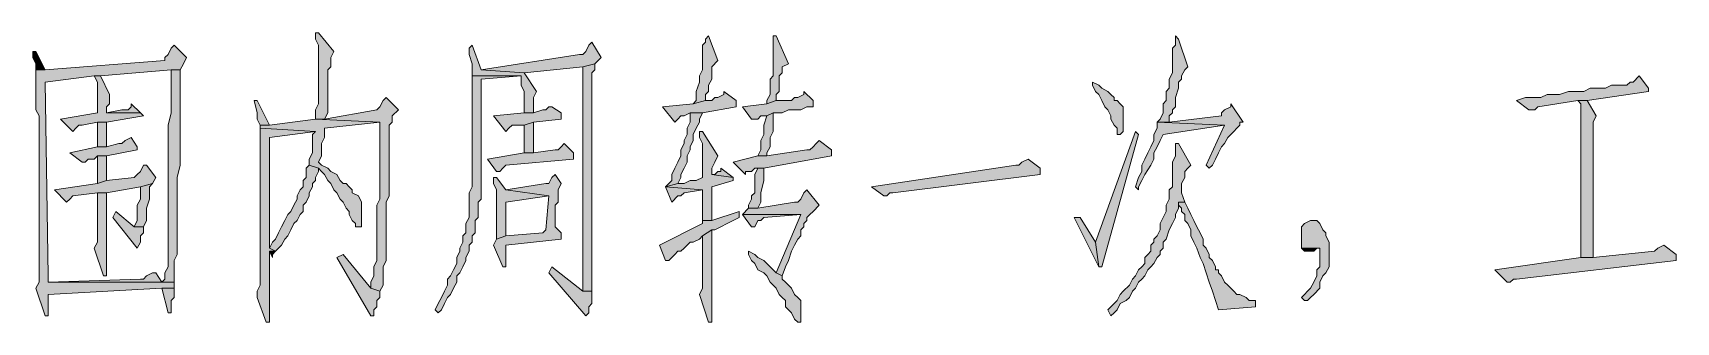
# Model space of a CAD drawing. Header units: millimetres. Extents: x 24 to 410, y 10 to 282.
# Drawn here: x 357.76 to 380.41, y 38.69 to 42.67 of the extents above; entities that cross this region are included whole.
import ezdxf

# ---------------------------------------------------------------- set-up
doc = ezdxf.new("R2010")
doc.units = ezdxf.units.MM

msp = doc.modelspace()

# ---------------------------------------------------------------- hatches: boundary and pattern name
h = msp.add_hatch(color=7)
h.dxf.hatch_style = 2
h.paths.add_polyline_path([(361.696, 42.672), (361.653667, 42.672), (361.653667, 42.587333), (361.696, 42.502667), (361.696, 41.698333), (361.653667, 41.613667), (361.653667, 41.486667), (361.780667, 41.486667), (361.823, 41.571333), (361.823, 42.079333), (361.823, 42.164), (361.865333, 42.206333), (361.865333, 42.333333), (361.907667, 42.418)])
h = msp.add_hatch(color=7)
h.dxf.hatch_style = 2
h.paths.add_polyline_path([(367.072333, 42.629667), (367.03, 42.587333), (367.03, 42.545), (366.987667, 42.502667), (366.987667, 42.164), (366.945333, 42.079333), (366.945333, 41.994667), (366.903, 41.867667), (366.903, 41.740667), (366.860667, 41.698333), (367.03, 41.740667), (367.03, 41.825333), (367.072333, 41.867667), (367.072333, 41.952333), (367.114667, 42.037), (367.114667, 42.206333), (367.199333, 42.291)])
h = msp.add_hatch(color=7)
h.dxf.hatch_style = 2
h.paths.add_polyline_path([(368.003667, 42.629667), (367.961333, 42.629667), (367.961333, 42.587333), (367.961333, 42.079333), (367.919, 42.037), (367.919, 41.825333), (367.876667, 41.740667), (367.876667, 41.698333), (368.003667, 41.740667), (368.003667, 41.825333), (368.046, 41.867667), (368.046, 42.037), (368.046, 42.079333), (368.088333, 42.121667), (368.088333, 42.206333), (368.173, 42.248667)])
h = msp.add_hatch(color=7)
h.dxf.hatch_style = 2
h.paths.add_polyline_path([(373.507, 42.629667), (373.507, 42.502667), (373.464667, 42.460333), (373.464667, 42.121667), (373.422333, 42.037), (373.422333, 41.91), (373.38, 41.867667), (373.38, 41.740667), (373.337667, 41.698333), (373.337667, 41.571333), (373.295333, 41.486667), (373.253, 41.444333), (373.422333, 41.444333), (373.422333, 41.529), (373.464667, 41.571333), (373.464667, 41.613667), (373.507, 41.656), (373.507, 41.698333), (373.507, 41.740667), (373.507, 41.783), (373.549333, 41.91), (373.549333, 41.994667), (373.591667, 42.037), (373.591667, 42.079333), (373.634, 42.164), (373.676333, 42.206333), (373.549333, 42.587333)])
h = msp.add_hatch(color=7)
h.dxf.hatch_style = 2
h.paths.add_polyline_path([(357.801333, 42.418), (357.759, 42.418), (357.759, 42.333333), (357.801333, 42.248667), (357.801333, 42.164), (357.928333, 42.164)])
h = msp.add_hatch(color=7)
h.dxf.hatch_style = 2
h.paths.add_polyline_path([(359.706333, 42.502667), (359.664, 42.460333), (359.621667, 42.375667), (359.579333, 42.333333), (359.579333, 42.291), (357.928333, 42.164), (357.801333, 42.164), (357.801333, 42.079333), (357.801333, 41.613667), (357.843667, 41.529), (357.843667, 40.724667), (357.843667, 40.597667), (357.843667, 39.243), (357.801333, 39.158333), (357.928333, 38.777333), (357.970667, 38.777333), (357.970667, 39.073667), (359.537, 39.158333), (359.706333, 39.158333), (359.706333, 39.243), (357.970667, 39.243), (357.970667, 39.327667), (357.928333, 41.994667), (358.605667, 42.079333), (358.690333, 42.079333), (359.664, 42.164), (359.791, 42.164), (359.833333, 42.248667), (359.875667, 42.333333)])
h = msp.add_hatch(color=7)
h.dxf.hatch_style = 2
h.paths.add_polyline_path([(363.812667, 42.502667), (363.770333, 42.460333), (363.770333, 42.375667), (363.812667, 42.248667), (363.812667, 42.079333), (364.49, 42.079333), (364.49, 41.952333), (364.532333, 41.867667), (364.532333, 41.571333), (364.659333, 41.571333), (364.659333, 41.783), (364.701667, 41.867667), (364.532333, 42.121667), (363.939667, 42.164)])
h = msp.add_hatch(color=7)
h.dxf.hatch_style = 2
h.paths.add_polyline_path([(365.463667, 42.545), (365.421333, 42.502667), (365.379, 42.418), (365.336667, 42.375667), (365.294333, 42.375667), (363.939667, 42.164), (364.532333, 42.121667), (365.336667, 42.206333), (365.506, 42.248667), (365.590667, 42.333333)])
h = msp.add_hatch(color=7)
h.dxf.hatch_style = 2
h.paths.add_polyline_path([(359.791, 42.164), (359.664, 42.164), (359.664, 41.994667), (359.664, 41.571333), (359.621667, 41.402), (359.621667, 39.751), (359.621667, 39.708667), (359.621667, 39.454667), (359.579333, 39.37), (359.579333, 39.285333), (359.537, 39.243), (357.970667, 39.243), (359.706333, 39.243), (359.706333, 39.539333), (359.748667, 39.624), (359.748667, 40.682333), (359.791, 40.851667)])
h = msp.add_hatch(color=7)
h.dxf.hatch_style = 2
h.paths.add_polyline_path([(365.506, 42.248667), (365.336667, 42.206333), (365.336667, 39.116), (365.463667, 39.116), (365.463667, 41.317333), (365.463667, 41.402), (365.463667, 42.121667), (365.506, 42.164)])
h = msp.add_hatch(color=7)
h.dxf.hatch_style = 2
h.paths.add_polyline_path([(358.690333, 42.079333), (358.605667, 42.079333), (358.648, 41.994667), (358.648, 41.571333), (358.14, 41.486667), (358.309333, 41.317333), (358.351667, 41.359667), (358.394, 41.402), (358.436333, 41.402), (358.648, 41.444333), (358.775, 41.444333), (359.283, 41.529), (359.240667, 41.571333), (358.775, 41.571333), (358.775, 41.613667), (358.775, 41.656), (358.817333, 41.698333), (358.817333, 41.825333)])
h = msp.add_hatch(color=7)
h.dxf.hatch_style = 2
h.paths.add_polyline_path([(363.812667, 42.079333), (363.812667, 40.555333), (363.770333, 40.470667), (363.770333, 40.216667), (363.770333, 40.174333), (363.770333, 40.132), (363.728, 40.047333), (363.728, 39.920333), (363.685667, 39.878), (363.685667, 39.793333), (363.643333, 39.708667), (363.643333, 39.666333), (363.601, 39.581667), (363.601, 39.497), (363.558667, 39.412333), (363.516333, 39.327667), (363.474, 39.285333), (363.474, 39.200667), (363.431667, 39.116), (363.389333, 39.031333), (363.347, 38.946667), (363.304667, 38.862), (363.347, 38.819667), (363.389333, 38.862), (363.431667, 38.946667), (363.474, 39.031333), (363.516333, 39.073667), (363.558667, 39.158333), (363.601, 39.243), (363.601, 39.327667), (363.643333, 39.37), (363.685667, 39.454667), (363.728, 39.539333), (363.728, 39.581667), (363.770333, 39.666333), (363.770333, 39.751), (363.812667, 39.793333), (363.812667, 39.878), (363.855, 39.920333), (363.855, 40.089667), (363.897333, 40.132), (363.897333, 40.343667), (363.939667, 40.386), (363.939667, 42.037), (364.49, 42.079333)])
h = msp.add_hatch(color=7)
h.dxf.hatch_style = 2
h.paths.add_polyline_path([(372.364, 41.994667), (372.364, 41.952333), (372.406333, 41.867667), (372.448667, 41.825333), (372.491, 41.740667), (372.533333, 41.656), (372.575667, 41.613667), (372.618, 41.529), (372.618, 41.486667), (372.660333, 41.402), (372.702667, 41.359667), (372.702667, 41.275), (372.745, 41.275), (372.787333, 41.317333), (372.787333, 41.656), (372.745, 41.698333), (372.702667, 41.740667), (372.660333, 41.740667), (372.660333, 41.783), (372.618, 41.825333), (372.575667, 41.867667), (372.491, 41.91), (372.448667, 41.952333)])
h = msp.add_hatch(color=7)
h.dxf.hatch_style = 2
h.paths.add_polyline_path([(379.899333, 42.079333), (379.814667, 41.994667), (379.772333, 41.994667), (379.73, 41.952333), (379.518333, 41.952333), (379.433667, 41.91), (379.222, 41.91), (379.137333, 41.867667), (378.925667, 41.867667), (378.798667, 41.825333), (378.714, 41.825333), (378.629333, 41.825333), (378.544667, 41.783), (378.333, 41.783), (378.206, 41.740667), (378.375333, 41.613667), (378.46, 41.613667), (378.502333, 41.656), (379.052667, 41.740667), (379.179667, 41.740667), (380.026333, 41.867667), (380.026333, 41.91)])
h = msp.add_hatch(color=7)
h.dxf.hatch_style = 2
h.paths.add_polyline_path([(359.113667, 41.698333), (359.113667, 41.656), (359.071333, 41.613667), (358.986667, 41.613667), (358.775, 41.571333), (359.240667, 41.571333)])
h = msp.add_hatch(color=7)
h.dxf.hatch_style = 2
h.paths.add_polyline_path([(360.849333, 41.740667), (360.807, 41.740667), (360.849333, 41.571333), (360.849333, 41.486667), (360.891667, 41.402), (361.018667, 41.402)])
h = msp.add_hatch(color=7)
h.dxf.hatch_style = 2
h.paths.add_polyline_path([(362.627333, 41.783), (362.585, 41.740667), (362.542667, 41.656), (362.500333, 41.613667), (361.780667, 41.486667), (361.653667, 41.486667), (362.542667, 41.444333), (362.542667, 40.386), (362.500333, 40.301333), (362.500333, 40.005), (362.500333, 39.962667), (362.500333, 39.539333), (362.458, 39.454667), (362.458, 39.327667), (362.415667, 39.243), (362.415667, 39.158333), (362.542667, 39.116), (362.585, 39.200667), (362.585, 39.454667), (362.627333, 39.539333), (362.627333, 40.343667), (362.669667, 40.428333), (362.669667, 41.402), (362.712, 41.444333), (362.712, 41.529), (362.796667, 41.613667)])
h = msp.add_hatch(color=7)
h.dxf.hatch_style = 2
h.paths.add_polyline_path([(367.284, 41.867667), (367.284, 41.825333), (367.199333, 41.783), (367.157, 41.783), (367.114667, 41.740667), (367.03, 41.740667), (366.860667, 41.698333), (366.437333, 41.656), (366.606667, 41.444333), (366.649, 41.486667), (366.691333, 41.529), (366.733667, 41.529), (366.818333, 41.571333), (366.987667, 41.571333), (367.453333, 41.656), (367.453333, 41.740667)])
h = msp.add_hatch(color=7)
h.dxf.hatch_style = 2
h.paths.add_polyline_path([(368.384667, 41.867667), (368.384667, 41.825333), (368.3, 41.783), (368.257667, 41.783), (368.215333, 41.740667), (368.003667, 41.740667), (367.876667, 41.698333), (367.538, 41.656), (367.665, 41.486667), (367.749667, 41.486667), (367.792, 41.529), (367.876667, 41.529), (367.961333, 41.571333), (368.088333, 41.571333), (368.173, 41.613667), (368.342333, 41.613667), (368.427, 41.656), (368.511667, 41.656), (368.511667, 41.740667)])
h = msp.add_hatch(color=7)
h.dxf.hatch_style = 2
h.paths.add_polyline_path([(374.269, 41.698333), (374.269, 41.656), (374.184333, 41.613667), (374.142, 41.571333), (374.142, 41.529), (373.422333, 41.444333), (373.253, 41.444333), (374.184333, 41.402), (373.930333, 40.851667), (373.972667, 40.809333), (374.015, 40.851667), (374.057333, 40.936333), (374.099667, 41.021), (374.142, 41.105667), (374.184333, 41.148), (374.226667, 41.232667), (374.269, 41.275), (374.311333, 41.317333), (374.353667, 41.359667), (374.396, 41.402), (374.396, 41.444333), (374.438333, 41.444333)])
h = msp.add_hatch(color=7)
h.dxf.hatch_style = 2
h.paths.add_polyline_path([(379.179667, 41.740667), (379.052667, 41.740667), (379.095, 41.698333), (379.095, 39.581667), (379.264333, 39.581667), (379.264333, 41.275), (379.264333, 41.317333), (379.264333, 41.444333), (379.306667, 41.529)])
h = msp.add_hatch(color=7)
h.dxf.hatch_style = 2
h.paths.add_polyline_path([(361.653667, 41.486667), (361.018667, 41.402), (360.891667, 41.402), (360.891667, 41.359667), (361.653667, 41.317333), (361.611333, 41.275), (361.611333, 41.021), (361.569, 40.936333), (361.569, 40.851667), (361.696, 40.809333), (361.738333, 40.767), (361.780667, 40.724667), (361.823, 40.64), (361.865333, 40.597667), (361.907667, 40.513), (361.95, 40.470667), (361.992333, 40.386), (362.034667, 40.343667), (362.077, 40.259), (362.119333, 40.216667), (362.119333, 40.174333), (362.161667, 40.089667), (362.204, 40.047333), (362.204, 40.005), (362.288667, 40.005), (362.288667, 40.089667), (362.288667, 40.343667), (362.246333, 40.428333), (362.161667, 40.470667), (362.161667, 40.513), (362.119333, 40.555333), (362.077, 40.597667), (362.034667, 40.597667), (361.992333, 40.64), (361.95, 40.724667), (361.865333, 40.767), (361.823, 40.809333), (361.738333, 40.851667), (361.696, 40.894), (361.738333, 40.978667), (361.738333, 41.148), (361.780667, 41.232667), (361.780667, 41.359667), (362.542667, 41.444333)])
h = msp.add_hatch(color=7)
h.dxf.hatch_style = 2
h.paths.add_polyline_path([(364.913333, 41.656), (364.871, 41.656), (364.828667, 41.613667), (364.786333, 41.613667), (364.659333, 41.571333), (364.532333, 41.571333), (364.109, 41.529), (364.278333, 41.317333), (364.320667, 41.359667), (364.363, 41.402), (364.532333, 41.402), (364.659333, 41.444333), (365.040333, 41.486667), (365.040333, 41.571333)])
h = msp.add_hatch(color=7)
h.dxf.hatch_style = 2
h.paths.add_polyline_path([(366.987667, 41.571333), (366.818333, 41.571333), (366.818333, 41.529), (366.818333, 41.444333), (366.776, 41.359667), (366.776, 41.275), (366.733667, 41.190333), (366.733667, 41.148), (366.691333, 41.063333), (366.691333, 40.978667), (366.649, 40.894), (366.606667, 40.809333), (366.564333, 40.724667), (366.564333, 40.64), (366.522, 40.597667), (366.479667, 40.555333), (366.649, 40.597667), (366.691333, 40.682333), (366.691333, 40.724667), (366.733667, 40.809333), (366.776, 40.894), (366.776, 40.978667), (366.818333, 41.063333), (366.818333, 41.105667), (366.860667, 41.190333), (366.860667, 41.275), (366.903, 41.359667), (366.945333, 41.444333), (366.945333, 41.486667)])
h = msp.add_hatch(color=7)
h.dxf.hatch_style = 2
h.paths.add_polyline_path([(367.961333, 41.571333), (367.876667, 41.529), (367.834333, 41.402), (367.834333, 41.275), (367.792, 41.190333), (367.792, 41.063333), (367.749667, 40.978667), (367.876667, 40.978667), (367.876667, 41.021), (367.919, 41.105667), (367.919, 41.232667), (367.961333, 41.317333)])
h = msp.add_hatch(color=7)
h.dxf.hatch_style = 2
h.paths.add_polyline_path([(359.113667, 41.232667), (359.029, 41.190333), (358.986667, 41.148), (358.944333, 41.148), (358.775, 41.105667), (358.648, 41.105667), (358.267, 41.021), (358.436333, 40.894), (358.478667, 40.894), (358.521, 40.936333), (358.605667, 40.936333), (358.648, 40.978667), (358.775, 40.978667), (359.198333, 41.063333), (359.198333, 41.105667)])
h = msp.add_hatch(color=7)
h.dxf.hatch_style = 2
h.paths.add_polyline_path([(358.775, 41.444333), (358.648, 41.444333), (358.648, 41.402), (358.648, 41.105667), (358.775, 41.105667)])
h = msp.add_hatch(color=7)
h.dxf.hatch_style = 2
h.paths.add_polyline_path([(360.891667, 41.359667), (360.891667, 39.327667), (360.891667, 39.285333), (360.891667, 39.200667), (360.849333, 39.116), (360.849333, 39.031333), (360.976333, 38.692667), (361.018667, 38.692667), (361.018667, 38.735), (361.018667, 39.666333), (361.103333, 39.666333), (361.018667, 39.708667), (361.018667, 41.232667), (361.653667, 41.317333)])
h = msp.add_hatch(color=7)
h.dxf.hatch_style = 2
h.paths.add_polyline_path([(364.659333, 41.444333), (364.532333, 41.402), (364.532333, 41.021), (364.659333, 41.021)])
h = msp.add_hatch(color=7)
h.dxf.hatch_style = 2
h.paths.add_polyline_path([(366.987667, 41.317333), (366.945333, 41.317333), (366.945333, 41.232667), (366.987667, 41.148), (366.987667, 40.682333), (366.903, 40.64), (366.818333, 40.64), (366.733667, 40.597667), (366.649, 40.597667), (366.479667, 40.555333), (366.987667, 40.513), (366.987667, 40.089667), (367.114667, 40.089667), (367.114667, 40.555333), (367.411, 40.64), (367.411, 40.682333), (367.114667, 40.724667), (367.114667, 40.809333), (367.157, 40.894), (367.199333, 40.978667)])
h = msp.add_hatch(color=7)
h.dxf.hatch_style = 2
h.paths.add_polyline_path([(372.956667, 41.317333), (372.406333, 39.793333), (372.448667, 39.454667), (372.491, 39.454667), (372.999, 41.275)])
h = msp.add_hatch(color=7)
h.dxf.hatch_style = 2
h.paths.add_polyline_path([(373.253, 41.444333), (373.253, 41.359667), (373.210667, 41.275), (373.210667, 41.190333), (373.168333, 41.105667), (373.126, 41.021), (373.083667, 40.936333), (373.041333, 40.851667), (373.041333, 40.767), (372.999, 40.682333), (372.956667, 40.555333), (372.999, 40.513), (372.999, 40.555333), (373.041333, 40.64), (373.083667, 40.724667), (373.168333, 40.851667), (373.210667, 40.936333), (373.210667, 41.021), (373.253, 41.105667), (373.295333, 41.190333), (373.337667, 41.275), (374.184333, 41.402)])
h = msp.add_hatch(color=7)
h.dxf.hatch_style = 2
h.paths.add_polyline_path([(365.082667, 41.148), (365.040333, 41.105667), (364.998, 41.063333), (364.955667, 41.063333), (364.659333, 41.021), (364.532333, 41.021), (364.024333, 40.936333), (364.151333, 40.767), (364.193667, 40.767), (364.236, 40.809333), (364.278333, 40.851667), (365.209667, 40.936333), (365.209667, 41.021)])
h = msp.add_hatch(color=7)
h.dxf.hatch_style = 2
h.paths.add_polyline_path([(368.596333, 41.190333), (368.554, 41.148), (368.511667, 41.105667), (368.469333, 41.063333), (368.427, 41.063333), (367.876667, 40.978667), (367.749667, 40.978667), (367.411, 40.894), (367.580333, 40.724667), (367.580333, 40.767), (367.665, 40.767), (367.707333, 40.809333), (367.834333, 40.809333), (368.765667, 40.978667), (368.765667, 41.063333)])
h = msp.add_hatch(color=7)
h.dxf.hatch_style = 2
h.paths.add_polyline_path([(373.507, 41.148), (373.507, 40.978667), (373.464667, 40.894), (373.464667, 40.555333), (373.422333, 40.513), (373.422333, 40.386), (373.38, 40.301333), (373.38, 40.216667), (373.337667, 40.132), (373.295333, 40.047333), (373.295333, 39.962667), (373.253, 39.878), (373.210667, 39.835667), (373.210667, 39.793333), (373.168333, 39.751), (373.168333, 39.666333), (373.126, 39.624), (373.083667, 39.581667), (373.083667, 39.497), (373.041333, 39.454667), (372.999, 39.412333), (372.956667, 39.327667), (372.914333, 39.285333), (372.872, 39.200667), (372.787333, 39.116), (372.745, 39.073667), (372.702667, 38.989), (372.660333, 38.946667), (372.575667, 38.862), (372.618, 38.777333), (372.660333, 38.819667), (372.702667, 38.862), (372.745, 38.946667), (372.829667, 38.989), (372.872, 39.031333), (372.914333, 39.116), (372.956667, 39.158333), (372.999, 39.243), (373.041333, 39.285333), (373.083667, 39.327667), (373.126, 39.412333), (373.168333, 39.454667), (373.210667, 39.497), (373.253, 39.581667), (373.295333, 39.624), (373.295333, 39.666333), (373.337667, 39.708667), (373.337667, 39.793333), (373.38, 39.835667), (373.422333, 39.962667), (373.464667, 40.047333), (373.507, 40.132), (373.507, 40.174333), (373.549333, 40.259), (373.549333, 40.343667), (373.634, 40.343667), (373.591667, 40.470667), (373.591667, 40.597667), (373.634, 40.682333), (373.634, 40.767), (373.676333, 40.809333), (373.718667, 40.851667), (373.549333, 41.148)])
h = msp.add_hatch(color=7)
h.dxf.hatch_style = 2
h.paths.add_polyline_path([(359.325333, 40.851667), (359.283, 40.851667), (359.240667, 40.767), (359.198333, 40.724667), (359.156, 40.682333), (358.775, 40.64), (358.648, 40.597667), (358.055333, 40.513), (358.224667, 40.343667), (358.267, 40.386), (358.309333, 40.428333), (358.648, 40.470667), (358.775, 40.470667), (359.240667, 40.555333), (359.41, 40.597667), (359.452333, 40.682333)])
h = msp.add_hatch(color=7)
h.dxf.hatch_style = 2
h.paths.add_polyline_path([(358.775, 40.978667), (358.648, 40.978667), (358.648, 40.894), (358.648, 40.597667), (358.775, 40.64)])
h = msp.add_hatch(color=7)
h.dxf.hatch_style = 2
h.paths.add_polyline_path([(361.569, 40.851667), (361.526667, 40.809333), (361.526667, 40.682333), (361.484333, 40.64), (361.484333, 40.555333), (361.442, 40.513), (361.399667, 40.428333), (361.399667, 40.386), (361.357333, 40.301333), (361.315, 40.216667), (361.272667, 40.174333), (361.230333, 40.089667), (361.188, 40.005), (361.145667, 39.920333), (361.103333, 39.835667), (361.061, 39.793333), (361.018667, 39.708667), (361.103333, 39.666333), (361.188, 39.751), (361.230333, 39.835667), (361.272667, 39.878), (361.315, 39.962667), (361.357333, 40.047333), (361.399667, 40.089667), (361.442, 40.174333), (361.484333, 40.216667), (361.484333, 40.301333), (361.526667, 40.343667), (361.569, 40.428333), (361.569, 40.470667), (361.611333, 40.555333), (361.611333, 40.597667), (361.653667, 40.64), (361.653667, 40.682333), (361.696, 40.767), (361.696, 40.809333)])
h = msp.add_hatch(color=7)
h.dxf.hatch_style = 2
h.paths.add_polyline_path([(367.241667, 40.809333), (367.241667, 40.767), (367.199333, 40.767), (367.157, 40.724667), (367.114667, 40.724667), (367.411, 40.682333)])
h = msp.add_hatch(color=7)
h.dxf.hatch_style = 2
h.paths.add_polyline_path([(367.834333, 40.809333), (367.749667, 40.809333), (367.707333, 40.724667), (367.707333, 40.470667), (367.665, 40.428333), (367.665, 40.386), (367.622667, 40.301333), (367.622667, 40.259), (367.749667, 40.259), (367.792, 40.343667), (367.792, 40.470667), (367.834333, 40.64)])
h = msp.add_hatch(color=7)
h.dxf.hatch_style = 2
h.paths.add_polyline_path([(371.475, 40.936333), (371.390333, 40.894), (371.348, 40.851667), (371.305667, 40.851667), (369.316, 40.555333), (369.485333, 40.428333), (369.527667, 40.428333), (369.57, 40.470667), (369.612333, 40.470667), (371.644333, 40.724667), (371.644333, 40.809333)])
h = msp.add_hatch(color=7)
h.dxf.hatch_style = 2
h.paths.add_polyline_path([(359.41, 40.597667), (359.240667, 40.555333), (359.240667, 40.386), (359.198333, 40.301333), (359.198333, 40.089667), (359.156, 40.005), (359.283, 40.005), (359.325333, 40.089667), (359.325333, 40.259), (359.367667, 40.386), (359.367667, 40.555333)])
h = msp.add_hatch(color=7)
h.dxf.hatch_style = 2
h.paths.add_polyline_path([(364.955667, 40.724667), (364.913333, 40.682333), (364.871, 40.597667), (364.828667, 40.597667), (364.278333, 40.513), (364.871, 40.428333), (364.828667, 39.962667), (364.786333, 39.920333), (364.278333, 39.878), (364.151333, 39.835667), (364.109, 39.751), (364.236, 39.454667), (364.278333, 39.454667), (364.278333, 39.497), (364.278333, 39.751), (365.040333, 39.835667), (365.040333, 39.920333), (364.955667, 40.005), (364.955667, 40.301333), (364.998, 40.343667), (364.998, 40.513), (365.040333, 40.597667)])
h = msp.add_hatch(color=7)
h.dxf.hatch_style = 2
h.paths.add_polyline_path([(364.151333, 40.682333), (364.109, 40.682333), (364.109, 40.597667), (364.151333, 40.513), (364.151333, 39.835667), (364.278333, 39.878), (364.278333, 40.343667), (364.871, 40.428333), (364.278333, 40.513)])
h = msp.add_hatch(color=7)
h.dxf.hatch_style = 2
h.paths.add_polyline_path([(366.479667, 40.555333), (366.564333, 40.343667), (366.649, 40.428333), (366.691333, 40.428333), (366.733667, 40.470667), (366.987667, 40.513)])
h = msp.add_hatch(color=7)
h.dxf.hatch_style = 2
h.paths.add_polyline_path([(358.775, 40.470667), (358.648, 40.470667), (358.648, 40.428333), (358.648, 39.793333), (358.605667, 39.708667), (358.732667, 39.327667), (358.775, 39.327667), (358.775, 39.793333)])
h = msp.add_hatch(color=7)
h.dxf.hatch_style = 2
h.paths.add_polyline_path([(368.427, 40.513), (368.384667, 40.470667), (368.342333, 40.386), (368.3, 40.343667), (368.257667, 40.343667), (367.749667, 40.259), (367.622667, 40.259), (367.538, 40.174333), (368.342333, 40.174333), (368.003667, 39.37), (368.088333, 39.327667), (368.130667, 39.454667), (368.173, 39.539333), (368.215333, 39.666333), (368.257667, 39.751), (368.3, 39.835667), (368.342333, 39.878), (368.342333, 39.962667), (368.384667, 40.005), (368.384667, 40.047333), (368.427, 40.089667), (368.427, 40.132), (368.469333, 40.174333), (368.511667, 40.216667), (368.596333, 40.301333)])
h = msp.add_hatch(color=7)
h.dxf.hatch_style = 2
h.paths.add_polyline_path([(373.634, 40.343667), (373.549333, 40.343667), (373.549333, 40.301333), (373.591667, 40.259), (373.591667, 40.216667), (373.634, 40.174333), (373.634, 40.089667), (373.676333, 40.047333), (373.718667, 39.962667), (373.718667, 39.878), (373.761, 39.793333), (373.803333, 39.708667), (373.845667, 39.581667), (373.888, 39.497), (373.930333, 39.37), (373.972667, 39.243), (374.015, 39.116), (374.057333, 38.989), (374.099667, 38.862), (374.607667, 38.904333), (374.607667, 38.989), (374.565333, 38.989), (374.523, 38.989), (374.480667, 39.031333), (374.396, 39.073667), (374.353667, 39.073667), (374.311333, 39.116), (374.269, 39.158333), (374.226667, 39.200667), (374.184333, 39.243), (374.142, 39.327667), (374.099667, 39.37), (374.099667, 39.412333), (374.057333, 39.412333), (374.057333, 39.454667), (374.015, 39.539333), (373.972667, 39.581667), (373.972667, 39.624), (373.930333, 39.708667), (373.888, 39.751), (373.888, 39.835667), (373.845667, 39.920333), (373.803333, 40.005), (373.761, 40.089667), (373.718667, 40.174333), (373.676333, 40.259)])
h = msp.add_hatch(color=7)
h.dxf.hatch_style = 2
h.paths.add_polyline_path([(358.902, 40.216667), (358.859667, 40.132), (359.198333, 39.708667), (359.240667, 39.793333), (359.240667, 39.878), (359.283, 39.920333), (359.283, 40.005), (359.156, 40.005)])
h = msp.add_hatch(color=7)
h.dxf.hatch_style = 2
h.paths.add_polyline_path([(367.495667, 40.216667), (367.114667, 40.089667), (366.987667, 40.089667), (366.987667, 40.047333), (366.395, 39.751), (366.479667, 39.539333), (366.522, 39.539333), (366.564333, 39.581667), (366.606667, 39.624), (366.649, 39.666333), (366.691333, 39.666333), (366.733667, 39.708667), (366.776, 39.751), (366.818333, 39.793333), (366.860667, 39.793333), (366.945333, 39.835667), (366.987667, 39.878), (367.114667, 39.962667), (367.157, 39.962667), (367.241667, 40.005), (367.326333, 40.047333), (367.411, 40.089667), (367.495667, 40.132)])
h = msp.add_hatch(color=7)
h.dxf.hatch_style = 2
h.paths.add_polyline_path([(367.538, 40.174333), (367.665, 40.005), (367.707333, 40.005), (367.749667, 40.089667), (367.792, 40.089667), (367.834333, 40.132), (368.342333, 40.174333)])
h = msp.add_hatch(color=7)
h.dxf.hatch_style = 2
h.paths.add_polyline_path([(372.194667, 40.132), (372.11, 40.132), (372.448667, 39.454667), (372.406333, 39.793333)])
h = msp.add_hatch(color=7)
h.dxf.hatch_style = 2
h.paths.add_polyline_path([(375.412, 40.089667), (375.369667, 40.089667), (375.285, 40.047333), (375.242667, 40.005), (375.242667, 39.708667), (375.454333, 39.708667), (375.496667, 39.708667), (375.496667, 39.581667), (375.496667, 39.454667), (375.454333, 39.412333), (375.454333, 39.327667), (375.412, 39.243), (375.369667, 39.158333), (375.327333, 39.116), (375.285, 39.073667), (375.242667, 39.031333), (375.285, 38.989), (375.327333, 38.989), (375.369667, 39.031333), (375.412, 39.073667), (375.496667, 39.158333), (375.496667, 39.243), (375.539, 39.327667), (375.581333, 39.37), (375.623667, 39.454667), (375.623667, 39.793333), (375.581333, 39.878), (375.581333, 39.920333), (375.539, 39.962667), (375.496667, 40.047333), (375.454333, 40.089667)])
h = msp.add_hatch(color=7)
h.dxf.hatch_style = 2
h.paths.add_polyline_path([(367.114667, 39.962667), (366.987667, 39.878), (366.987667, 39.158333), (366.945333, 39.073667), (367.072333, 38.692667), (367.114667, 38.692667), (367.114667, 38.777333), (367.114667, 39.454667), (367.114667, 39.539333)])
h = msp.add_hatch(color=7)
h.dxf.hatch_style = 2
h.paths.add_polyline_path([(361.103333, 39.666333), (361.018667, 39.666333), (361.061, 39.581667), (361.061, 39.624)])
h = msp.add_hatch(color=7)
h.dxf.hatch_style = 2
h.paths.add_polyline_path([(367.622667, 39.666333), (367.622667, 39.624), (367.665, 39.539333), (367.707333, 39.497), (367.749667, 39.412333), (367.834333, 39.37), (367.876667, 39.327667), (367.919, 39.243), (367.961333, 39.200667), (368.003667, 39.158333), (368.046, 39.073667), (368.088333, 39.031333), (368.130667, 38.989), (368.130667, 38.904333), (368.173, 38.862), (368.215333, 38.819667), (368.257667, 38.735), (368.3, 38.692667), (368.342333, 38.692667), (368.342333, 38.777333), (368.342333, 38.989), (368.3, 39.031333), (368.257667, 39.073667), (368.215333, 39.158333), (368.130667, 39.243), (368.088333, 39.285333), (368.088333, 39.327667), (368.003667, 39.37), (367.961333, 39.412333), (367.919, 39.454667), (367.876667, 39.497), (367.834333, 39.539333), (367.749667, 39.581667), (367.707333, 39.624)])
h = msp.add_hatch(color=7)
h.dxf.hatch_style = 2
h.paths.add_polyline_path([(375.242667, 39.708667), (375.285, 39.666333), (375.412, 39.666333), (375.454333, 39.708667)])
h = msp.add_hatch(color=7)
h.dxf.hatch_style = 2
h.paths.add_polyline_path([(380.238, 39.751), (380.153333, 39.708667), (380.111, 39.666333), (379.264333, 39.581667), (379.095, 39.581667), (377.909667, 39.412333), (378.079, 39.243), (378.121333, 39.243), (378.163667, 39.285333), (378.206, 39.285333), (380.407333, 39.539333), (380.407333, 39.624)])
h = msp.add_hatch(color=7)
h.dxf.hatch_style = 2
h.paths.add_polyline_path([(362.034667, 39.624), (361.95, 39.581667), (362.415667, 38.777333), (362.458, 38.777333), (362.458, 38.862), (362.500333, 38.904333), (362.500333, 38.989), (362.542667, 39.031333), (362.542667, 39.116), (362.415667, 39.158333)])
h = msp.add_hatch(color=7)
h.dxf.hatch_style = 2
h.paths.add_polyline_path([(364.913333, 39.454667), (364.871, 39.37), (365.379, 38.777333), (365.421333, 38.819667), (365.421333, 38.904333), (365.463667, 38.946667), (365.463667, 39.116), (365.336667, 39.116)])
h = msp.add_hatch(color=7)
h.dxf.hatch_style = 2
h.paths.add_polyline_path([(359.452333, 39.37), (359.41, 39.37), (359.325333, 39.327667), (359.283, 39.285333), (359.240667, 39.285333), (357.970667, 39.243), (359.537, 39.243)])
h = msp.add_hatch(color=7)
h.dxf.hatch_style = 2
h.paths.add_polyline_path([(359.706333, 39.158333), (359.537, 39.158333), (359.621667, 38.819667), (359.664, 38.819667), (359.664, 38.862), (359.664, 38.989), (359.706333, 39.031333)])

# ---------------------------------------------------------------- linework, layer by layer
at = {"color": 7, "lineweight": 0}
for points in [[(361.696, 42.672), (361.653667, 42.672), (361.653667, 42.587333), (361.696, 42.502667), (361.696, 41.698333), (361.653667, 41.613667), (361.653667, 41.486667), (361.780667, 41.486667), (361.823, 41.571333), (361.823, 42.079333), (361.823, 42.164), (361.865333, 42.206333), (361.865333, 42.333333), (361.907667, 42.418)], [(367.072333, 42.629667), (367.03, 42.587333), (367.03, 42.545), (366.987667, 42.502667), (366.987667, 42.164), (366.945333, 42.079333), (366.945333, 41.994667), (366.903, 41.867667), (366.903, 41.740667), (366.860667, 41.698333), (367.03, 41.740667), (367.03, 41.825333), (367.072333, 41.867667), (367.072333, 41.952333), (367.114667, 42.037), (367.114667, 42.206333), (367.199333, 42.291)], [(368.003667, 42.629667), (367.961333, 42.629667), (367.961333, 42.587333), (367.961333, 42.079333), (367.919, 42.037), (367.919, 41.825333), (367.876667, 41.740667), (367.876667, 41.698333), (368.003667, 41.740667), (368.003667, 41.825333), (368.046, 41.867667), (368.046, 42.037), (368.046, 42.079333), (368.088333, 42.121667), (368.088333, 42.206333), (368.173, 42.248667)], [(373.507, 42.629667), (373.507, 42.502667), (373.464667, 42.460333), (373.464667, 42.121667), (373.422333, 42.037), (373.422333, 41.91), (373.38, 41.867667), (373.38, 41.740667), (373.337667, 41.698333), (373.337667, 41.571333), (373.295333, 41.486667), (373.253, 41.444333), (373.422333, 41.444333), (373.422333, 41.529), (373.464667, 41.571333), (373.464667, 41.613667), (373.507, 41.656), (373.507, 41.698333), (373.507, 41.740667), (373.507, 41.783), (373.549333, 41.91), (373.549333, 41.994667), (373.591667, 42.037), (373.591667, 42.079333), (373.634, 42.164), (373.676333, 42.206333), (373.549333, 42.587333)], [(357.801333, 42.418), (357.759, 42.418), (357.759, 42.333333), (357.801333, 42.248667), (357.801333, 42.164), (357.928333, 42.164)], [(359.706333, 42.502667), (359.664, 42.460333), (359.621667, 42.375667), (359.579333, 42.333333), (359.579333, 42.291), (357.928333, 42.164), (357.801333, 42.164), (357.801333, 42.079333), (357.801333, 41.613667), (357.843667, 41.529), (357.843667, 40.724667), (357.843667, 40.597667), (357.843667, 39.243), (357.801333, 39.158333), (357.928333, 38.777333), (357.970667, 38.777333), (357.970667, 39.073667), (359.537, 39.158333), (359.706333, 39.158333), (359.706333, 39.243), (357.970667, 39.243), (357.970667, 39.327667), (357.928333, 41.994667), (358.605667, 42.079333), (358.690333, 42.079333), (359.664, 42.164), (359.791, 42.164), (359.833333, 42.248667), (359.875667, 42.333333)], [(363.812667, 42.502667), (363.770333, 42.460333), (363.770333, 42.375667), (363.812667, 42.248667), (363.812667, 42.079333), (364.49, 42.079333), (364.49, 41.952333), (364.532333, 41.867667), (364.532333, 41.571333), (364.659333, 41.571333), (364.659333, 41.783), (364.701667, 41.867667), (364.532333, 42.121667), (363.939667, 42.164)], [(365.463667, 42.545), (365.421333, 42.502667), (365.379, 42.418), (365.336667, 42.375667), (365.294333, 42.375667), (363.939667, 42.164), (364.532333, 42.121667), (365.336667, 42.206333), (365.506, 42.248667), (365.590667, 42.333333)], [(359.791, 42.164), (359.664, 42.164), (359.664, 41.994667), (359.664, 41.571333), (359.621667, 41.402), (359.621667, 39.751), (359.621667, 39.708667), (359.621667, 39.454667), (359.579333, 39.37), (359.579333, 39.285333), (359.537, 39.243), (357.970667, 39.243), (359.706333, 39.243), (359.706333, 39.539333), (359.748667, 39.624), (359.748667, 40.682333), (359.791, 40.851667)], [(365.506, 42.248667), (365.336667, 42.206333), (365.336667, 39.116), (365.463667, 39.116), (365.463667, 41.317333), (365.463667, 41.402), (365.463667, 42.121667), (365.506, 42.164)], [(358.690333, 42.079333), (358.605667, 42.079333), (358.648, 41.994667), (358.648, 41.571333), (358.14, 41.486667), (358.309333, 41.317333), (358.351667, 41.359667), (358.394, 41.402), (358.436333, 41.402), (358.648, 41.444333), (358.775, 41.444333), (359.283, 41.529), (359.240667, 41.571333), (358.775, 41.571333), (358.775, 41.613667), (358.775, 41.656), (358.817333, 41.698333), (358.817333, 41.825333)], [(363.812667, 42.079333), (363.812667, 40.555333), (363.770333, 40.470667), (363.770333, 40.216667), (363.770333, 40.174333), (363.770333, 40.132), (363.728, 40.047333), (363.728, 39.920333), (363.685667, 39.878), (363.685667, 39.793333), (363.643333, 39.708667), (363.643333, 39.666333), (363.601, 39.581667), (363.601, 39.497), (363.558667, 39.412333), (363.516333, 39.327667), (363.474, 39.285333), (363.474, 39.200667), (363.431667, 39.116), (363.389333, 39.031333), (363.347, 38.946667), (363.304667, 38.862), (363.347, 38.819667), (363.389333, 38.862), (363.431667, 38.946667), (363.474, 39.031333), (363.516333, 39.073667), (363.558667, 39.158333), (363.601, 39.243), (363.601, 39.327667), (363.643333, 39.37), (363.685667, 39.454667), (363.728, 39.539333), (363.728, 39.581667), (363.770333, 39.666333), (363.770333, 39.751), (363.812667, 39.793333), (363.812667, 39.878), (363.855, 39.920333), (363.855, 40.089667), (363.897333, 40.132), (363.897333, 40.343667), (363.939667, 40.386), (363.939667, 42.037), (364.49, 42.079333)], [(372.364, 41.994667), (372.364, 41.952333), (372.406333, 41.867667), (372.448667, 41.825333), (372.491, 41.740667), (372.533333, 41.656), (372.575667, 41.613667), (372.618, 41.529), (372.618, 41.486667), (372.660333, 41.402), (372.702667, 41.359667), (372.702667, 41.275), (372.745, 41.275), (372.787333, 41.317333), (372.787333, 41.656), (372.745, 41.698333), (372.702667, 41.740667), (372.660333, 41.740667), (372.660333, 41.783), (372.618, 41.825333), (372.575667, 41.867667), (372.491, 41.91), (372.448667, 41.952333)], [(379.899333, 42.079333), (379.814667, 41.994667), (379.772333, 41.994667), (379.73, 41.952333), (379.518333, 41.952333), (379.433667, 41.91), (379.222, 41.91), (379.137333, 41.867667), (378.925667, 41.867667), (378.798667, 41.825333), (378.714, 41.825333), (378.629333, 41.825333), (378.544667, 41.783), (378.333, 41.783), (378.206, 41.740667), (378.375333, 41.613667), (378.46, 41.613667), (378.502333, 41.656), (379.052667, 41.740667), (379.179667, 41.740667), (380.026333, 41.867667), (380.026333, 41.91)], [(359.113667, 41.698333), (359.113667, 41.656), (359.071333, 41.613667), (358.986667, 41.613667), (358.775, 41.571333), (359.240667, 41.571333)], [(360.849333, 41.740667), (360.807, 41.740667), (360.849333, 41.571333), (360.849333, 41.486667), (360.891667, 41.402), (361.018667, 41.402)], [(362.627333, 41.783), (362.585, 41.740667), (362.542667, 41.656), (362.500333, 41.613667), (361.780667, 41.486667), (361.653667, 41.486667), (362.542667, 41.444333), (362.542667, 40.386), (362.500333, 40.301333), (362.500333, 40.005), (362.500333, 39.962667), (362.500333, 39.539333), (362.458, 39.454667), (362.458, 39.327667), (362.415667, 39.243), (362.415667, 39.158333), (362.542667, 39.116), (362.585, 39.200667), (362.585, 39.454667), (362.627333, 39.539333), (362.627333, 40.343667), (362.669667, 40.428333), (362.669667, 41.402), (362.712, 41.444333), (362.712, 41.529), (362.796667, 41.613667)], [(367.284, 41.867667), (367.284, 41.825333), (367.199333, 41.783), (367.157, 41.783), (367.114667, 41.740667), (367.03, 41.740667), (366.860667, 41.698333), (366.437333, 41.656), (366.606667, 41.444333), (366.649, 41.486667), (366.691333, 41.529), (366.733667, 41.529), (366.818333, 41.571333), (366.987667, 41.571333), (367.453333, 41.656), (367.453333, 41.740667)], [(368.384667, 41.867667), (368.384667, 41.825333), (368.3, 41.783), (368.257667, 41.783), (368.215333, 41.740667), (368.003667, 41.740667), (367.876667, 41.698333), (367.538, 41.656), (367.665, 41.486667), (367.749667, 41.486667), (367.792, 41.529), (367.876667, 41.529), (367.961333, 41.571333), (368.088333, 41.571333), (368.173, 41.613667), (368.342333, 41.613667), (368.427, 41.656), (368.511667, 41.656), (368.511667, 41.740667)], [(374.269, 41.698333), (374.269, 41.656), (374.184333, 41.613667), (374.142, 41.571333), (374.142, 41.529), (373.422333, 41.444333), (373.253, 41.444333), (374.184333, 41.402), (373.930333, 40.851667), (373.972667, 40.809333), (374.015, 40.851667), (374.057333, 40.936333), (374.099667, 41.021), (374.142, 41.105667), (374.184333, 41.148), (374.226667, 41.232667), (374.269, 41.275), (374.311333, 41.317333), (374.353667, 41.359667), (374.396, 41.402), (374.396, 41.444333), (374.438333, 41.444333)], [(379.179667, 41.740667), (379.052667, 41.740667), (379.095, 41.698333), (379.095, 39.581667), (379.264333, 39.581667), (379.264333, 41.275), (379.264333, 41.317333), (379.264333, 41.444333), (379.306667, 41.529)], [(361.653667, 41.486667), (361.018667, 41.402), (360.891667, 41.402), (360.891667, 41.359667), (361.653667, 41.317333), (361.611333, 41.275), (361.611333, 41.021), (361.569, 40.936333), (361.569, 40.851667), (361.696, 40.809333), (361.738333, 40.767), (361.780667, 40.724667), (361.823, 40.64), (361.865333, 40.597667), (361.907667, 40.513), (361.95, 40.470667), (361.992333, 40.386), (362.034667, 40.343667), (362.077, 40.259), (362.119333, 40.216667), (362.119333, 40.174333), (362.161667, 40.089667), (362.204, 40.047333), (362.204, 40.005), (362.288667, 40.005), (362.288667, 40.089667), (362.288667, 40.343667), (362.246333, 40.428333), (362.161667, 40.470667), (362.161667, 40.513), (362.119333, 40.555333), (362.077, 40.597667), (362.034667, 40.597667), (361.992333, 40.64), (361.95, 40.724667), (361.865333, 40.767), (361.823, 40.809333), (361.738333, 40.851667), (361.696, 40.894), (361.738333, 40.978667), (361.738333, 41.148), (361.780667, 41.232667), (361.780667, 41.359667), (362.542667, 41.444333)], [(364.913333, 41.656), (364.871, 41.656), (364.828667, 41.613667), (364.786333, 41.613667), (364.659333, 41.571333), (364.532333, 41.571333), (364.109, 41.529), (364.278333, 41.317333), (364.320667, 41.359667), (364.363, 41.402), (364.532333, 41.402), (364.659333, 41.444333), (365.040333, 41.486667), (365.040333, 41.571333)], [(366.987667, 41.571333), (366.818333, 41.571333), (366.818333, 41.529), (366.818333, 41.444333), (366.776, 41.359667), (366.776, 41.275), (366.733667, 41.190333), (366.733667, 41.148), (366.691333, 41.063333), (366.691333, 40.978667), (366.649, 40.894), (366.606667, 40.809333), (366.564333, 40.724667), (366.564333, 40.64), (366.522, 40.597667), (366.479667, 40.555333), (366.649, 40.597667), (366.691333, 40.682333), (366.691333, 40.724667), (366.733667, 40.809333), (366.776, 40.894), (366.776, 40.978667), (366.818333, 41.063333), (366.818333, 41.105667), (366.860667, 41.190333), (366.860667, 41.275), (366.903, 41.359667), (366.945333, 41.444333), (366.945333, 41.486667)], [(367.961333, 41.571333), (367.876667, 41.529), (367.834333, 41.402), (367.834333, 41.275), (367.792, 41.190333), (367.792, 41.063333), (367.749667, 40.978667), (367.876667, 40.978667), (367.876667, 41.021), (367.919, 41.105667), (367.919, 41.232667), (367.961333, 41.317333)], [(359.113667, 41.232667), (359.029, 41.190333), (358.986667, 41.148), (358.944333, 41.148), (358.775, 41.105667), (358.648, 41.105667), (358.267, 41.021), (358.436333, 40.894), (358.478667, 40.894), (358.521, 40.936333), (358.605667, 40.936333), (358.648, 40.978667), (358.775, 40.978667), (359.198333, 41.063333), (359.198333, 41.105667)], [(358.775, 41.444333), (358.648, 41.444333), (358.648, 41.402), (358.648, 41.105667), (358.775, 41.105667)], [(360.891667, 41.359667), (360.891667, 39.327667), (360.891667, 39.285333), (360.891667, 39.200667), (360.849333, 39.116), (360.849333, 39.031333), (360.976333, 38.692667), (361.018667, 38.692667), (361.018667, 38.735), (361.018667, 39.666333), (361.103333, 39.666333), (361.018667, 39.708667), (361.018667, 41.232667), (361.653667, 41.317333)], [(364.659333, 41.444333), (364.532333, 41.402), (364.532333, 41.021), (364.659333, 41.021)], [(366.987667, 41.317333), (366.945333, 41.317333), (366.945333, 41.232667), (366.987667, 41.148), (366.987667, 40.682333), (366.903, 40.64), (366.818333, 40.64), (366.733667, 40.597667), (366.649, 40.597667), (366.479667, 40.555333), (366.987667, 40.513), (366.987667, 40.089667), (367.114667, 40.089667), (367.114667, 40.555333), (367.411, 40.64), (367.411, 40.682333), (367.114667, 40.724667), (367.114667, 40.809333), (367.157, 40.894), (367.199333, 40.978667)], [(372.956667, 41.317333), (372.406333, 39.793333), (372.448667, 39.454667), (372.491, 39.454667), (372.999, 41.275)], [(373.253, 41.444333), (373.253, 41.359667), (373.210667, 41.275), (373.210667, 41.190333), (373.168333, 41.105667), (373.126, 41.021), (373.083667, 40.936333), (373.041333, 40.851667), (373.041333, 40.767), (372.999, 40.682333), (372.956667, 40.555333), (372.999, 40.513), (372.999, 40.555333), (373.041333, 40.64), (373.083667, 40.724667), (373.168333, 40.851667), (373.210667, 40.936333), (373.210667, 41.021), (373.253, 41.105667), (373.295333, 41.190333), (373.337667, 41.275), (374.184333, 41.402)], [(365.082667, 41.148), (365.040333, 41.105667), (364.998, 41.063333), (364.955667, 41.063333), (364.659333, 41.021), (364.532333, 41.021), (364.024333, 40.936333), (364.151333, 40.767), (364.193667, 40.767), (364.236, 40.809333), (364.278333, 40.851667), (365.209667, 40.936333), (365.209667, 41.021)], [(368.596333, 41.190333), (368.554, 41.148), (368.511667, 41.105667), (368.469333, 41.063333), (368.427, 41.063333), (367.876667, 40.978667), (367.749667, 40.978667), (367.411, 40.894), (367.580333, 40.724667), (367.580333, 40.767), (367.665, 40.767), (367.707333, 40.809333), (367.834333, 40.809333), (368.765667, 40.978667), (368.765667, 41.063333)], [(373.507, 41.148), (373.507, 40.978667), (373.464667, 40.894), (373.464667, 40.555333), (373.422333, 40.513), (373.422333, 40.386), (373.38, 40.301333), (373.38, 40.216667), (373.337667, 40.132), (373.295333, 40.047333), (373.295333, 39.962667), (373.253, 39.878), (373.210667, 39.835667), (373.210667, 39.793333), (373.168333, 39.751), (373.168333, 39.666333), (373.126, 39.624), (373.083667, 39.581667), (373.083667, 39.497), (373.041333, 39.454667), (372.999, 39.412333), (372.956667, 39.327667), (372.914333, 39.285333), (372.872, 39.200667), (372.787333, 39.116), (372.745, 39.073667), (372.702667, 38.989), (372.660333, 38.946667), (372.575667, 38.862), (372.618, 38.777333), (372.660333, 38.819667), (372.702667, 38.862), (372.745, 38.946667), (372.829667, 38.989), (372.872, 39.031333), (372.914333, 39.116), (372.956667, 39.158333), (372.999, 39.243), (373.041333, 39.285333), (373.083667, 39.327667), (373.126, 39.412333), (373.168333, 39.454667), (373.210667, 39.497), (373.253, 39.581667), (373.295333, 39.624), (373.295333, 39.666333), (373.337667, 39.708667), (373.337667, 39.793333), (373.38, 39.835667), (373.422333, 39.962667), (373.464667, 40.047333), (373.507, 40.132), (373.507, 40.174333), (373.549333, 40.259), (373.549333, 40.343667), (373.634, 40.343667), (373.591667, 40.470667), (373.591667, 40.597667), (373.634, 40.682333), (373.634, 40.767), (373.676333, 40.809333), (373.718667, 40.851667), (373.549333, 41.148)], [(359.325333, 40.851667), (359.283, 40.851667), (359.240667, 40.767), (359.198333, 40.724667), (359.156, 40.682333), (358.775, 40.64), (358.648, 40.597667), (358.055333, 40.513), (358.224667, 40.343667), (358.267, 40.386), (358.309333, 40.428333), (358.648, 40.470667), (358.775, 40.470667), (359.240667, 40.555333), (359.41, 40.597667), (359.452333, 40.682333)], [(358.775, 40.978667), (358.648, 40.978667), (358.648, 40.894), (358.648, 40.597667), (358.775, 40.64)], [(361.569, 40.851667), (361.526667, 40.809333), (361.526667, 40.682333), (361.484333, 40.64), (361.484333, 40.555333), (361.442, 40.513), (361.399667, 40.428333), (361.399667, 40.386), (361.357333, 40.301333), (361.315, 40.216667), (361.272667, 40.174333), (361.230333, 40.089667), (361.188, 40.005), (361.145667, 39.920333), (361.103333, 39.835667), (361.061, 39.793333), (361.018667, 39.708667), (361.103333, 39.666333), (361.188, 39.751), (361.230333, 39.835667), (361.272667, 39.878), (361.315, 39.962667), (361.357333, 40.047333), (361.399667, 40.089667), (361.442, 40.174333), (361.484333, 40.216667), (361.484333, 40.301333), (361.526667, 40.343667), (361.569, 40.428333), (361.569, 40.470667), (361.611333, 40.555333), (361.611333, 40.597667), (361.653667, 40.64), (361.653667, 40.682333), (361.696, 40.767), (361.696, 40.809333)], [(367.241667, 40.809333), (367.241667, 40.767), (367.199333, 40.767), (367.157, 40.724667), (367.114667, 40.724667), (367.411, 40.682333)], [(367.834333, 40.809333), (367.749667, 40.809333), (367.707333, 40.724667), (367.707333, 40.470667), (367.665, 40.428333), (367.665, 40.386), (367.622667, 40.301333), (367.622667, 40.259), (367.749667, 40.259), (367.792, 40.343667), (367.792, 40.470667), (367.834333, 40.64)], [(371.475, 40.936333), (371.390333, 40.894), (371.348, 40.851667), (371.305667, 40.851667), (369.316, 40.555333), (369.485333, 40.428333), (369.527667, 40.428333), (369.57, 40.470667), (369.612333, 40.470667), (371.644333, 40.724667), (371.644333, 40.809333)], [(359.41, 40.597667), (359.240667, 40.555333), (359.240667, 40.386), (359.198333, 40.301333), (359.198333, 40.089667), (359.156, 40.005), (359.283, 40.005), (359.325333, 40.089667), (359.325333, 40.259), (359.367667, 40.386), (359.367667, 40.555333)], [(364.955667, 40.724667), (364.913333, 40.682333), (364.871, 40.597667), (364.828667, 40.597667), (364.278333, 40.513), (364.871, 40.428333), (364.828667, 39.962667), (364.786333, 39.920333), (364.278333, 39.878), (364.151333, 39.835667), (364.109, 39.751), (364.236, 39.454667), (364.278333, 39.454667), (364.278333, 39.497), (364.278333, 39.751), (365.040333, 39.835667), (365.040333, 39.920333), (364.955667, 40.005), (364.955667, 40.301333), (364.998, 40.343667), (364.998, 40.513), (365.040333, 40.597667)], [(364.151333, 40.682333), (364.109, 40.682333), (364.109, 40.597667), (364.151333, 40.513), (364.151333, 39.835667), (364.278333, 39.878), (364.278333, 40.343667), (364.871, 40.428333), (364.278333, 40.513)], [(366.479667, 40.555333), (366.564333, 40.343667), (366.649, 40.428333), (366.691333, 40.428333), (366.733667, 40.470667), (366.987667, 40.513)], [(358.775, 40.470667), (358.648, 40.470667), (358.648, 40.428333), (358.648, 39.793333), (358.605667, 39.708667), (358.732667, 39.327667), (358.775, 39.327667), (358.775, 39.793333)], [(368.427, 40.513), (368.384667, 40.470667), (368.342333, 40.386), (368.3, 40.343667), (368.257667, 40.343667), (367.749667, 40.259), (367.622667, 40.259), (367.538, 40.174333), (368.342333, 40.174333), (368.003667, 39.37), (368.088333, 39.327667), (368.130667, 39.454667), (368.173, 39.539333), (368.215333, 39.666333), (368.257667, 39.751), (368.3, 39.835667), (368.342333, 39.878), (368.342333, 39.962667), (368.384667, 40.005), (368.384667, 40.047333), (368.427, 40.089667), (368.427, 40.132), (368.469333, 40.174333), (368.511667, 40.216667), (368.596333, 40.301333)], [(373.634, 40.343667), (373.549333, 40.343667), (373.549333, 40.301333), (373.591667, 40.259), (373.591667, 40.216667), (373.634, 40.174333), (373.634, 40.089667), (373.676333, 40.047333), (373.718667, 39.962667), (373.718667, 39.878), (373.761, 39.793333), (373.803333, 39.708667), (373.845667, 39.581667), (373.888, 39.497), (373.930333, 39.37), (373.972667, 39.243), (374.015, 39.116), (374.057333, 38.989), (374.099667, 38.862), (374.607667, 38.904333), (374.607667, 38.989), (374.565333, 38.989), (374.523, 38.989), (374.480667, 39.031333), (374.396, 39.073667), (374.353667, 39.073667), (374.311333, 39.116), (374.269, 39.158333), (374.226667, 39.200667), (374.184333, 39.243), (374.142, 39.327667), (374.099667, 39.37), (374.099667, 39.412333), (374.057333, 39.412333), (374.057333, 39.454667), (374.015, 39.539333), (373.972667, 39.581667), (373.972667, 39.624), (373.930333, 39.708667), (373.888, 39.751), (373.888, 39.835667), (373.845667, 39.920333), (373.803333, 40.005), (373.761, 40.089667), (373.718667, 40.174333), (373.676333, 40.259)], [(358.902, 40.216667), (358.859667, 40.132), (359.198333, 39.708667), (359.240667, 39.793333), (359.240667, 39.878), (359.283, 39.920333), (359.283, 40.005), (359.156, 40.005)], [(367.495667, 40.216667), (367.114667, 40.089667), (366.987667, 40.089667), (366.987667, 40.047333), (366.395, 39.751), (366.479667, 39.539333), (366.522, 39.539333), (366.564333, 39.581667), (366.606667, 39.624), (366.649, 39.666333), (366.691333, 39.666333), (366.733667, 39.708667), (366.776, 39.751), (366.818333, 39.793333), (366.860667, 39.793333), (366.945333, 39.835667), (366.987667, 39.878), (367.114667, 39.962667), (367.157, 39.962667), (367.241667, 40.005), (367.326333, 40.047333), (367.411, 40.089667), (367.495667, 40.132)], [(367.538, 40.174333), (367.665, 40.005), (367.707333, 40.005), (367.749667, 40.089667), (367.792, 40.089667), (367.834333, 40.132), (368.342333, 40.174333)], [(372.194667, 40.132), (372.11, 40.132), (372.448667, 39.454667), (372.406333, 39.793333)], [(375.412, 40.089667), (375.369667, 40.089667), (375.285, 40.047333), (375.242667, 40.005), (375.242667, 39.708667), (375.454333, 39.708667), (375.496667, 39.708667), (375.496667, 39.581667), (375.496667, 39.454667), (375.454333, 39.412333), (375.454333, 39.327667), (375.412, 39.243), (375.369667, 39.158333), (375.327333, 39.116), (375.285, 39.073667), (375.242667, 39.031333), (375.285, 38.989), (375.327333, 38.989), (375.369667, 39.031333), (375.412, 39.073667), (375.496667, 39.158333), (375.496667, 39.243), (375.539, 39.327667), (375.581333, 39.37), (375.623667, 39.454667), (375.623667, 39.793333), (375.581333, 39.878), (375.581333, 39.920333), (375.539, 39.962667), (375.496667, 40.047333), (375.454333, 40.089667)], [(367.114667, 39.962667), (366.987667, 39.878), (366.987667, 39.158333), (366.945333, 39.073667), (367.072333, 38.692667), (367.114667, 38.692667), (367.114667, 38.777333), (367.114667, 39.454667), (367.114667, 39.539333)], [(361.103333, 39.666333), (361.018667, 39.666333), (361.061, 39.581667), (361.061, 39.624)], [(367.622667, 39.666333), (367.622667, 39.624), (367.665, 39.539333), (367.707333, 39.497), (367.749667, 39.412333), (367.834333, 39.37), (367.876667, 39.327667), (367.919, 39.243), (367.961333, 39.200667), (368.003667, 39.158333), (368.046, 39.073667), (368.088333, 39.031333), (368.130667, 38.989), (368.130667, 38.904333), (368.173, 38.862), (368.215333, 38.819667), (368.257667, 38.735), (368.3, 38.692667), (368.342333, 38.692667), (368.342333, 38.777333), (368.342333, 38.989), (368.3, 39.031333), (368.257667, 39.073667), (368.215333, 39.158333), (368.130667, 39.243), (368.088333, 39.285333), (368.088333, 39.327667), (368.003667, 39.37), (367.961333, 39.412333), (367.919, 39.454667), (367.876667, 39.497), (367.834333, 39.539333), (367.749667, 39.581667), (367.707333, 39.624)], [(375.242667, 39.708667), (375.285, 39.666333), (375.412, 39.666333), (375.454333, 39.708667)], [(380.238, 39.751), (380.153333, 39.708667), (380.111, 39.666333), (379.264333, 39.581667), (379.095, 39.581667), (377.909667, 39.412333), (378.079, 39.243), (378.121333, 39.243), (378.163667, 39.285333), (378.206, 39.285333), (380.407333, 39.539333), (380.407333, 39.624)], [(362.034667, 39.624), (361.95, 39.581667), (362.415667, 38.777333), (362.458, 38.777333), (362.458, 38.862), (362.500333, 38.904333), (362.500333, 38.989), (362.542667, 39.031333), (362.542667, 39.116), (362.415667, 39.158333)], [(364.913333, 39.454667), (364.871, 39.37), (365.379, 38.777333), (365.421333, 38.819667), (365.421333, 38.904333), (365.463667, 38.946667), (365.463667, 39.116), (365.336667, 39.116)], [(359.452333, 39.37), (359.41, 39.37), (359.325333, 39.327667), (359.283, 39.285333), (359.240667, 39.285333), (357.970667, 39.243), (359.537, 39.243)], [(359.706333, 39.158333), (359.537, 39.158333), (359.621667, 38.819667), (359.664, 38.819667), (359.664, 38.862), (359.664, 38.989), (359.706333, 39.031333)]]:
    msp.add_lwpolyline(points, close=True, dxfattribs=at)

doc.saveas('drawing.dxf')
